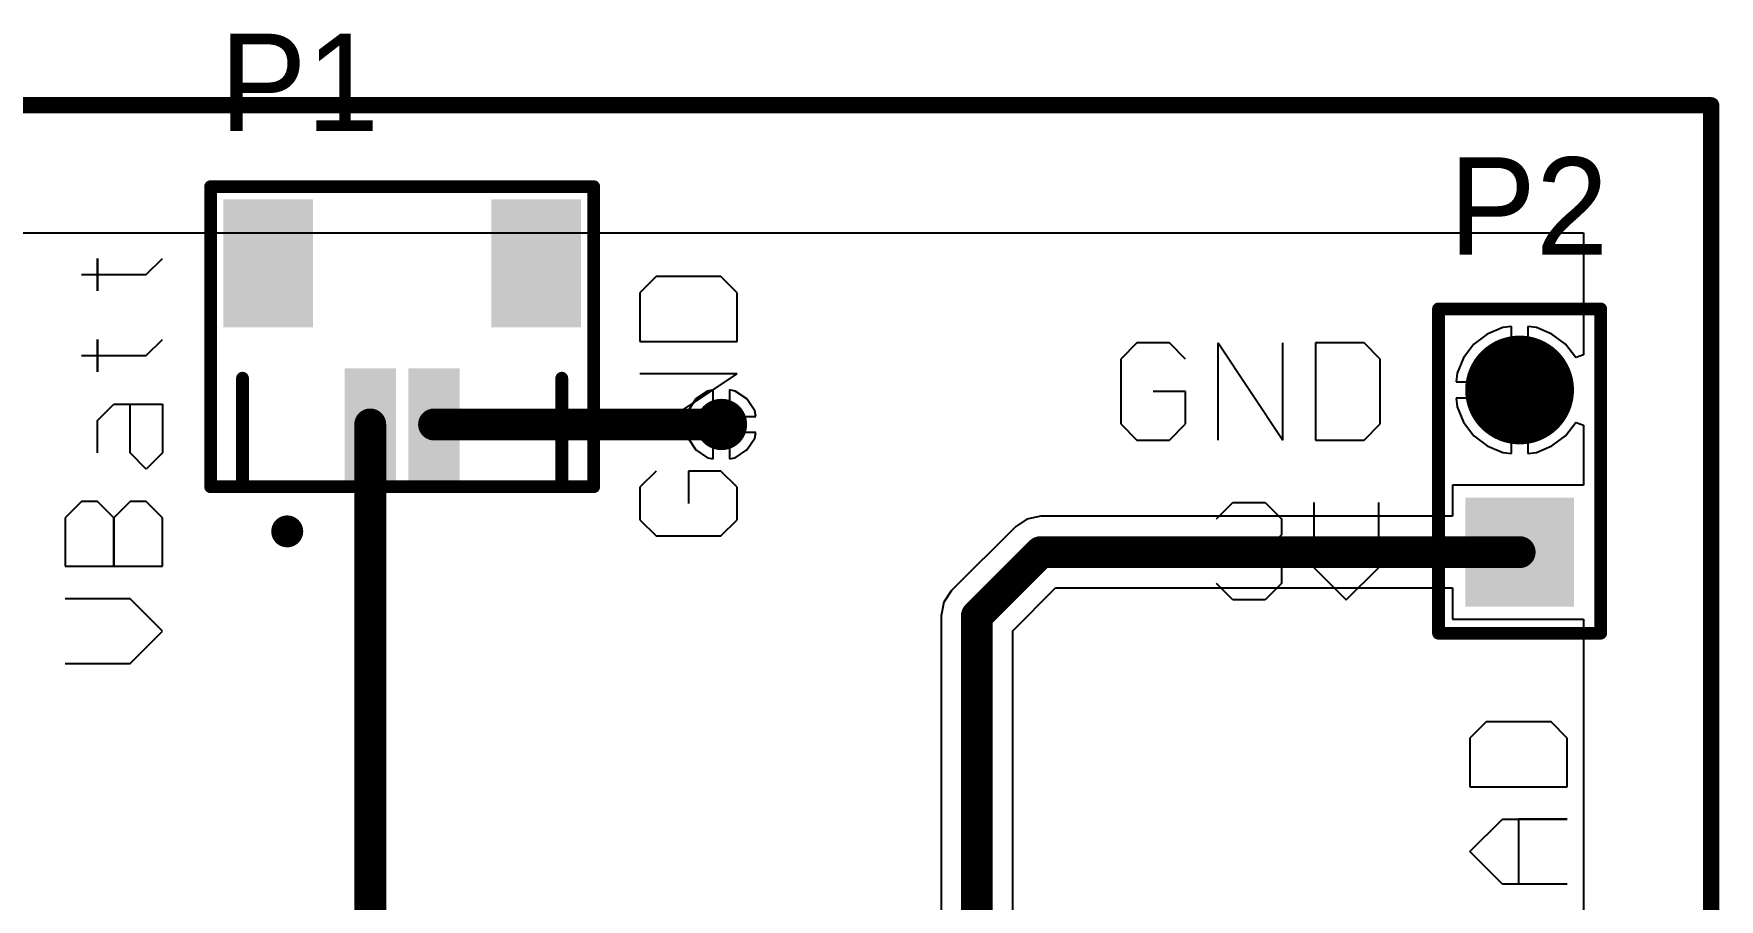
# Model space of a CAD drawing. Header units: millimetres. Extents: x -0.1 to 49.1, y -0.1 to 71.1.
# Drawn here: x 22.73 to 49.13, y 57.56 to 71.12 of the extents above; entities that cross this region are included whole.
import ezdxf

# ---------------------------------------------------------------- set-up
doc = ezdxf.new("R2010")
doc.units = ezdxf.units.MM
for name, color, linetype in [('BottomLayer', 5, 'Continuous'), ('BottomSolder', 6, 'Continuous'), ('Mechanical1', 6, 'Continuous'), ('Mechanical15', 56, 'Continuous'), ('MultiLayer', 9, 'Continuous'), ('TopLayer', 1, 'Continuous'), ('TopOverlay', 2, 'Continuous'), ('TopPaste', 8, 'Continuous'), ('TopSolder', 216, 'Continuous')]:
    doc.layers.add(name, color=color, linetype=linetype)

# ---------------------------------------------------------------- blocks, each defined once
blk = doc.blocks.new('HDR1X2_54')
at = {"layer": 'BottomLayer', "const_width": 0.75}
blk.add_lwpolyline([(2.165, 0, 1), (2.915, 0, 1)], format="xyb", close=True, dxfattribs=at)
at = {"layer": 'BottomLayer'}
blk.add_solid([(-0.75, -0.75), (0.75, -0.75), (-0.75, 0.75), (0.75, 0.75)], dxfattribs=at)
at = {"layer": 'BottomSolder', "const_width": 0.852}
blk.add_lwpolyline([(2.114, 0, 1), (2.966, 0, 1)], format="xyb", close=True, dxfattribs=at)
at = {"layer": 'BottomSolder'}
blk.add_solid([(-0.852, -0.852), (0.852, -0.852), (-0.852, 0.852), (0.852, 0.852)], dxfattribs=at)
at = {"layer": 'MultiLayer', "const_width": 0.75}
blk.add_lwpolyline([(2.165, 0, 1), (2.915, 0, 1)], format="xyb", close=True, dxfattribs=at)
at = {"layer": 'MultiLayer'}
blk.add_solid([(-0.75, -0.75), (0.75, -0.75), (-0.75, 0.75), (0.75, 0.75)], dxfattribs=at)
at = {"layer": 'TopLayer', "const_width": 0.75}
blk.add_lwpolyline([(2.165, 0, 1), (2.915, 0, 1)], format="xyb", close=True, dxfattribs=at)
at = {"layer": 'TopLayer'}
blk.add_solid([(-0.75, -0.75), (0.75, -0.75), (-0.75, 0.75), (0.75, 0.75)], dxfattribs=at)
at = {"layer": 'TopOverlay', "const_width": 0.2}
for points in [[(-1.27, 1.27), (3.81, 1.27)], [(-1.27, 1.27), (-1.27, -1.27)], [(3.81, 1.27), (3.81, -1.27)], [(-1.27, -1.27), (3.81, -1.27)]]:
    blk.add_lwpolyline(points, dxfattribs=at)
at = {"layer": 'TopOverlay', "const_width": 0.1}
for points in [[(-1.32, 1.27, 1), (-1.22, 1.27, 1)], [(-1.32, 1.27, 1), (-1.22, 1.27, 1)], [(3.76, 1.27, 1), (3.86, 1.27, 1)], [(3.76, 1.27, 1), (3.86, 1.27, 1)], [(-1.32, -1.27, 1), (-1.22, -1.27, 1)], [(-1.32, -1.27, 1), (-1.22, -1.27, 1)], [(3.76, -1.27, 1), (3.86, -1.27, 1)], [(3.76, -1.27, 1), (3.86, -1.27, 1)]]:
    blk.add_lwpolyline(points, format="xyb", close=True, dxfattribs=at)
at = {"layer": 'TopSolder', "const_width": 0.852}
blk.add_lwpolyline([(2.114, 0, 1), (2.966, 0, 1)], format="xyb", close=True, dxfattribs=at)
at = {"layer": 'TopSolder'}
blk.add_solid([(-0.852, -0.852), (0.852, -0.852), (-0.852, 0.852), (0.852, 0.852)], dxfattribs=at)
blk = doc.blocks.new('JST_2_SMT_55')
at = {"layer": 'Mechanical15', "const_width": 0.2}
for points in [[(-3, -0.2), (-3, 4.5)], [(-3, 4.5), (3, 4.5)], [(3, -0.2), (3, 4.5)], [(-3, -0.2), (3, -0.2)]]:
    blk.add_lwpolyline(points, dxfattribs=at)
at = {"layer": 'Mechanical15', "const_width": 0.1}
for points in [[(-3.05, 4.5, 1), (-2.95, 4.5, 1)], [(-3.05, 4.5, 1), (-2.95, 4.5, 1)], [(2.95, 4.5, 1), (3.05, 4.5, 1)], [(2.95, 4.5, 1), (3.05, 4.5, 1)], [(-3.05, -0.2, 1), (-2.95, -0.2, 1)], [(-3.05, -0.2, 1), (-2.95, -0.2, 1)], [(2.95, -0.2, 1), (3.05, -0.2, 1)], [(2.95, -0.2, 1), (3.05, -0.2, 1)]]:
    blk.add_lwpolyline(points, format="xyb", close=True, dxfattribs=at)
at = {"layer": 'TopLayer'}
for points in [[(-2.7, 2.4), (-1.5, 2.4), (-2.7, 4.2), (-1.5, 4.2)], [(1.5, 2.4), (2.7, 2.4), (1.5, 4.2), (2.7, 4.2)], [(-0.8, 0), (-0.2, 0), (-0.8, 1.55), (-0.2, 1.55)], [(0.2, 0), (0.8, 0), (0.2, 1.55), (0.8, 1.55)]]:
    blk.add_solid(points, dxfattribs=at)
at = {"layer": 'TopOverlay', "const_width": 0.2}
for points in [[(-1, 4.5), (1, 4.5)], [(-2.5, -0.2), (-2.5, 1.5)], [(2.5, -0.2), (2.5, 1.5)], [(-2.5, -0.2), (2.5, -0.2)]]:
    blk.add_lwpolyline(points, dxfattribs=at)
at = {"layer": 'TopOverlay'}
for points, const_width in [([(-1.05, 4.5, 1), (-0.95, 4.5, 1)], 0.1), ([(0.95, 4.5, 1), (1.05, 4.5, 1)], 0.1), ([(-2.55, 1.5, 1), (-2.45, 1.5, 1)], 0.1), ([(2.45, 1.5, 1), (2.55, 1.5, 1)], 0.1), ([(-2.55, -0.2, 1), (-2.45, -0.2, 1)], 0.1), ([(-2.55, -0.2, 1), (-2.45, -0.2, 1)], 0.1), ([(2.45, -0.2, 1), (2.55, -0.2, 1)], 0.1), ([(2.45, -0.2, 1), (2.55, -0.2, 1)], 0.1), ([(-1.675, -0.9, 1), (-1.925, -0.9, 1)], 0.25), ([(-1.987, -0.9, 1), (-1.863, -0.9, 1)], 0.125), ([(-1.737, -0.9, 1), (-1.612, -0.9, 1)], 0.125)]:
    blk.add_lwpolyline(points, format="xyb", close=True, dxfattribs=dict(at, const_width=const_width))
at = {"layer": 'TopPaste'}
for points in [[(-2.7, 2.4), (-1.5, 2.4), (-2.7, 4.2), (-1.5, 4.2)], [(1.5, 2.4), (2.7, 2.4), (1.5, 4.2), (2.7, 4.2)], [(-0.8, 0), (-0.2, 0), (-0.8, 1.55), (-0.2, 1.55)], [(0.2, 0), (0.8, 0), (0.2, 1.55), (0.8, 1.55)]]:
    blk.add_solid(points, dxfattribs=at)
at = {"layer": 'TopSolder'}
for points in [[(-2.802, 2.298), (-1.398, 2.298), (-2.802, 4.302), (-1.398, 4.302)], [(1.398, 2.298), (2.802, 2.298), (1.398, 4.302), (2.802, 4.302)], [(-0.902, -0.102), (-0.098, -0.102), (-0.902, 1.652), (-0.098, 1.652)], [(0.098, -0.102), (0.902, -0.102), (0.098, 1.652), (0.902, 1.652)]]:
    blk.add_solid(points, dxfattribs=at)

msp = doc.modelspace()

# ---------------------------------------------------------------- linework, layer by layer
at = {"layer": 'BottomLayer'}
for p, q in [((2, 68), (47, 68)), ((47, 68), (47, 66.092)), ((45.873, 66.536), (45.738, 66.518)), ((45.873, 65.667), (45.873, 66.536)), ((46.262, 66.518), (46.127, 66.536)), ((46.127, 66.536), (46.127, 65.54)), ((45.494, 66.417), (45.284, 66.256)), ((45.738, 66.518), (45.494, 66.417)), ((46.506, 66.417), (46.262, 66.518)), ((46.716, 66.256), (46.506, 66.417)), ((45.123, 66.046), (45.022, 65.802)), ((45.284, 66.256), (45.123, 66.046)), ((46.873, 66.052), (46.716, 66.256)), ((46.886, 66.05), (46.873, 66.052)), ((47, 66.092), (46.886, 66.05)), ((45.022, 65.802), (45.004, 65.667)), ((33.284, 65.522), (33.101, 65.399)), ((33.373, 65.54), (33.284, 65.522)), ((33.373, 65.127), (33.373, 65.54)), ((33.716, 65.522), (33.627, 65.54)), ((33.627, 65.54), (33.627, 65.127)), ((33.899, 65.399), (33.716, 65.522)), ((45.004, 65.667), (45.873, 65.667)), ((46.127, 65.54), (46.127, 64.544)), ((32.978, 65.216), (32.96, 65.127)), ((33.101, 65.399), (32.978, 65.216)), ((34.022, 65.216), (33.899, 65.399)), ((34.04, 65.127), (34.022, 65.216)), ((45.873, 65.413), (45.004, 65.413)), ((45.004, 65.413), (45.022, 65.278)), ((45.022, 65.278), (45.123, 65.034)), ((45.873, 64.544), (45.873, 65.413)), ((32.96, 65.127), (33.373, 65.127)), ((33.627, 65.127), (34.04, 65.127)), ((45.123, 65.034), (45.284, 64.824)), ((46.716, 64.824), (46.873, 65.028)), ((46.873, 65.028), (46.886, 65.03)), ((46.886, 65.03), (47, 64.988)), ((47, 64.988), (47, 64.05)), ((33.373, 64.873), (32.96, 64.873)), ((32.96, 64.873), (32.978, 64.784)), ((32.978, 64.784), (33.101, 64.601)), ((33.373, 64.46), (33.373, 64.873)), ((34.04, 64.873), (33.627, 64.873)), ((33.627, 64.873), (33.627, 64.46)), ((33.899, 64.601), (34.022, 64.784)), ((34.022, 64.784), (34.04, 64.873)), ((45.284, 64.824), (45.494, 64.663)), ((46.506, 64.663), (46.716, 64.824)), ((33.101, 64.601), (33.284, 64.478)), ((33.284, 64.478), (33.373, 64.46)), ((33.627, 64.46), (33.716, 64.478)), ((33.716, 64.478), (33.899, 64.601)), ((45.494, 64.663), (45.738, 64.562)), ((45.738, 64.562), (45.873, 64.544)), ((46.127, 64.544), (46.262, 64.562)), ((46.262, 64.562), (46.506, 64.663)), ((47, 64.05), (44.95, 64.05)), ((44.95, 64.05), (44.95, 63.561)), ((38.103, 63.397), (37.103, 62.397)), ((38.285, 63.518), (38.103, 63.397)), ((38.5, 63.561), (38.285, 63.518)), ((44.95, 63.561), (38.5, 63.561)), ((37.103, 62.397), (36.982, 62.215)), ((38.061, 61.768), (38.732, 62.439)), ((38.732, 62.439), (44.95, 62.439)), ((44.95, 62.439), (44.95, 61.95)), ((36.982, 62.215), (36.939, 62)), ((36.939, 62), (36.939, 42.241)), ((44.95, 61.95), (47, 61.95)), ((47, 61.95), (47, 2)), ((38.061, 42.241), (38.061, 61.768))]:
    msp.add_line(p, q, dxfattribs=at)
for points, const_width in [([(33.35, 65, 1), (33.65, 65, 1)], 0.3), ([(38.375, 63, 1), (38.625, 63, 1)], 0.25), ([(38.375, 63, 1), (38.625, 63, 1)], 0.25), ([(45.875, 63, 1), (46.125, 63, 1)], 0.25), ([(37.375, 62, 1), (37.625, 62, 1)], 0.25), ([(37.375, 62, 1), (37.625, 62, 1)], 0.25)]:
    msp.add_lwpolyline(points, format="xyb", close=True, dxfattribs=dict(at, const_width=const_width))
at = {"layer": 'BottomLayer', "const_width": 0.5}
for points in [[(37.5, 62), (38.5, 63)], [(38.5, 63), (46, 63)], [(37.5, 42), (37.5, 62)]]:
    msp.add_lwpolyline(points, dxfattribs=at)
at = {"layer": 'BottomSolder', "const_width": 0.402}
msp.add_lwpolyline([(33.299, 65, 1), (33.701, 65, 1)], format="xyb", close=True, dxfattribs=at)
at = {"layer": 'Mechanical1', "const_width": 0.254}
for points in [[(0, 70), (49, 70)], [(49, 56), (49, 70)]]:
    msp.add_lwpolyline(points, dxfattribs=at)
at = {"layer": 'Mechanical1', "const_width": 0.127}
msp.add_lwpolyline([(48.937, 70, 1), (49.064, 70, 1)], format="xyb", close=True, dxfattribs=at)
msp.add_lwpolyline([(48.937, 70, 1), (49.064, 70, 1)], format="xyb", close=True, dxfattribs=at)
at = {"layer": 'MultiLayer', "const_width": 0.3}
msp.add_lwpolyline([(33.35, 65, 1), (33.65, 65, 1)], format="xyb", close=True, dxfattribs=at)
at = {"layer": 'TopLayer', "const_width": 0.5}
for points in [[(28, 38.5), (28, 65)], [(29, 65), (33.5, 65)]]:
    msp.add_lwpolyline(points, dxfattribs=at)
at = {"layer": 'TopLayer'}
for points, const_width in [([(27.875, 65, 1), (28.125, 65, 1)], 0.25), ([(28.875, 65, 1), (29.125, 65, 1)], 0.25), ([(33.35, 65, 1), (33.65, 65, 1)], 0.3), ([(33.375, 65, 1), (33.625, 65, 1)], 0.25)]:
    msp.add_lwpolyline(points, format="xyb", close=True, dxfattribs=dict(at, const_width=const_width))
at = {"layer": 'TopOverlay'}
for p, q in [((23.73, 67.094), (23.73, 67.602)), ((23.73, 67.602), (23.73, 67.348)), ((24.492, 67.348), (24.746, 67.602)), ((23.476, 67.348), (23.73, 67.348)), ((23.73, 67.348), (23.73, 67.094)), ((23.73, 67.348), (24.492, 67.348)), ((32.476, 67.317), (32.222, 67.063)), ((33.492, 67.317), (32.476, 67.317)), ((33.746, 67.063), (33.492, 67.317)), ((32.222, 67.063), (32.222, 66.301)), ((33.746, 66.301), (33.746, 67.063)), ((23.73, 65.825), (23.73, 66.332)), ((23.73, 66.332), (23.73, 66.078)), ((24.492, 66.078), (24.746, 66.332)), ((32.222, 66.301), (33.746, 66.301)), ((40.008, 66.278), (39.754, 66.024)), ((40.516, 66.278), (40.008, 66.278)), ((40.77, 66.024), (40.516, 66.278)), ((41.278, 64.754), (41.278, 66.278)), ((41.278, 66.278), (42.293, 64.754)), ((42.293, 64.754), (42.293, 66.278)), ((42.801, 66.278), (42.801, 64.754)), ((43.563, 66.278), (42.801, 66.278)), ((43.817, 66.024), (43.563, 66.278)), ((23.476, 66.078), (23.73, 66.078)), ((23.73, 66.078), (23.73, 65.825)), ((23.73, 66.078), (24.492, 66.078)), ((39.754, 66.024), (39.754, 65.008)), ((43.817, 65.008), (43.817, 66.024)), ((32.222, 64.778), (33.746, 65.793)), ((33.746, 65.793), (32.222, 65.793)), ((40.77, 65.516), (40.262, 65.516)), ((40.77, 65.008), (40.77, 65.516)), ((23.73, 65.063), (23.984, 65.317)), ((23.984, 65.317), (24.746, 65.317)), ((24.238, 64.555), (24.238, 65.317)), ((24.746, 65.317), (24.746, 64.555)), ((23.73, 64.555), (23.73, 65.063)), ((39.754, 65.008), (40.008, 64.754)), ((40.516, 64.754), (40.77, 65.008)), ((43.563, 64.754), (43.817, 65.008)), ((33.746, 64.778), (32.222, 64.778)), ((40.008, 64.754), (40.516, 64.754)), ((42.801, 64.754), (43.563, 64.754)), ((24.492, 64.301), (24.238, 64.555)), ((24.746, 64.555), (24.492, 64.301)), ((32.476, 64.27), (32.222, 64.016)), ((33.492, 64.27), (32.984, 64.27)), ((32.984, 64.27), (32.984, 63.762)), ((33.746, 64.016), (33.492, 64.27)), ((32.222, 64.016), (32.222, 63.508)), ((33.746, 63.508), (33.746, 64.016)), ((23.476, 63.793), (23.222, 63.539)), ((23.73, 63.793), (23.476, 63.793)), ((23.984, 63.539), (23.73, 63.793)), ((24.238, 63.793), (23.984, 63.539)), ((24.492, 63.793), (24.238, 63.793)), ((24.746, 63.539), (24.492, 63.793)), ((41.254, 63.524), (41.508, 63.778)), ((41.508, 63.778), (42.016, 63.778)), ((42.016, 63.778), (42.27, 63.524)), ((42.778, 63.778), (42.778, 62.762)), ((43.793, 62.762), (43.793, 63.778)), ((23.222, 63.539), (23.222, 62.778)), ((23.984, 63.539), (23.984, 62.778)), ((23.984, 62.778), (23.984, 63.539)), ((24.746, 62.778), (24.746, 63.539)), ((32.222, 63.508), (32.476, 63.254)), ((33.492, 63.254), (33.746, 63.508)), ((42.27, 63.524), (42.27, 63.27)), ((32.476, 63.254), (33.492, 63.254)), ((42.27, 63.27), (42.016, 63.016)), ((42.016, 63.016), (41.762, 63.016)), ((41.762, 63.016), (42.016, 63.016)), ((42.016, 63.016), (42.27, 62.762)), ((23.222, 62.778), (24.746, 62.778)), ((42.27, 62.762), (42.27, 62.508)), ((42.778, 62.762), (43.285, 62.254)), ((43.285, 62.254), (43.793, 62.762)), ((41.508, 62.254), (41.254, 62.508)), ((42.27, 62.508), (42.016, 62.254)), ((24.238, 62.27), (23.222, 62.27)), ((24.746, 61.762), (24.238, 62.27)), ((42.016, 62.254), (41.508, 62.254)), ((24.238, 61.254), (24.746, 61.762)), ((23.222, 61.254), (24.238, 61.254)), ((45.476, 60.34), (45.222, 60.086)), ((46.492, 60.34), (45.476, 60.34)), ((46.746, 60.086), (46.492, 60.34)), ((45.222, 60.086), (45.222, 59.325)), ((46.746, 59.325), (46.746, 60.086)), ((45.222, 59.325), (46.746, 59.325)), ((45.222, 58.309), (45.73, 58.817)), ((45.73, 58.817), (46.746, 58.817)), ((46.746, 58.817), (45.984, 58.817)), ((45.984, 58.817), (45.984, 57.801)), ((45.73, 57.801), (45.222, 58.309)), ((46.746, 57.801), (45.73, 57.801))]:
    msp.add_line(p, q, dxfattribs=at)
at = {"layer": 'TopSolder', "const_width": 0.402}
msp.add_lwpolyline([(33.299, 65, 1), (33.701, 65, 1)], format="xyb", close=True, dxfattribs=at)

# ---------------------------------------------------------------- block references
msp.add_blockref('JST_2_SMT_55', (28.5, 64.225))
at = {"rotation": 90}
msp.add_blockref('HDR1X2_54', (46, 63), dxfattribs=at)

# ---------------------------------------------------------------- texts
at = {"layer": 'TopOverlay'}
for s, p in [('P1', (25.643, 69.597)), ('P2', (44.895, 67.661))]:
    msp.add_text(s, height=1.524, dxfattribs=at).set_placement(p)

doc.saveas('drawing.dxf')
